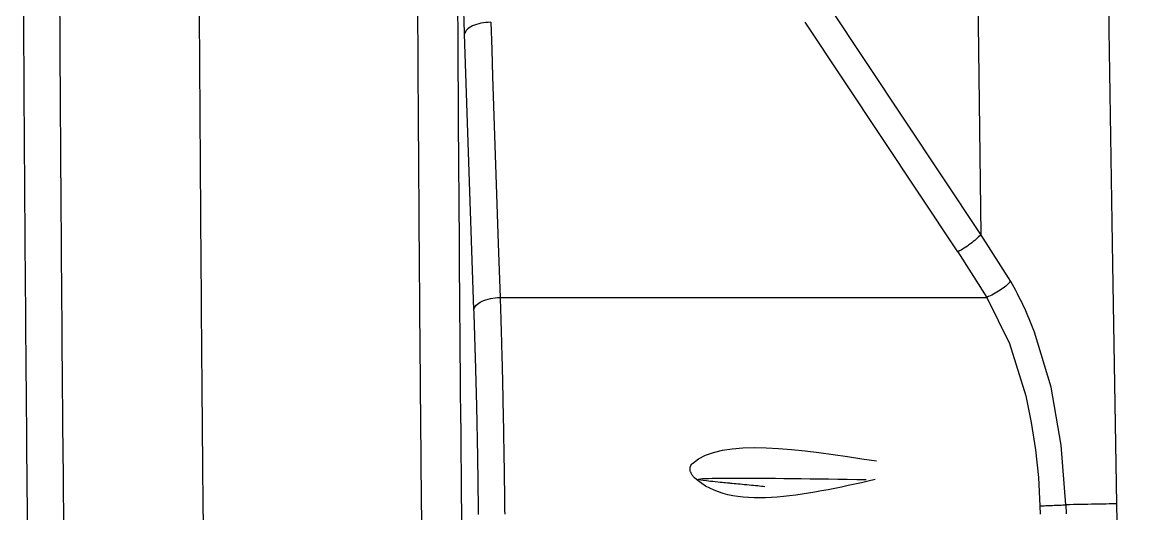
# Model space of a CAD drawing. Extents: x -51 to 27, y -13 to 136.
# Drawn here: x -50.66 to -44.68, y 35.6 to 38.26 of the extents above; entities that cross this region are included whole.
import ezdxf

# ---------------------------------------------------------------- set-up
doc = ezdxf.new("R2010")
doc.units = 0
doc.header["$MEASUREMENT"] = 0
doc.layers.add('GEOMETRY', color=2, linetype='Continuous', lineweight=25)

# ---------------------------------------------------------------- blocks, each defined once
blk = doc.blocks.new('2026 MONTERREY-BLOOM')
at = {"layer": 'GEOMETRY'}
for p, q in [((-38.0242, -45.5221), (-38.0363, -41.9032)), ((-33.1176, -45.4987), (-33.1473, -42.9666)), ((-33.8398, -44.4071), (-33.8094, -46.6038)), ((-33.8095, -46.6038), (-34.633, -45.3633)), ((-36.4539, -45.4567), (-36.4489, -45.6036)), ((-33.9343, -46.6974), (-34.7579, -45.4567)), ((-33.0987, -46.7657), (-33.1176, -45.4987)), ((-36.5447, -47.0087), (-36.5955, -45.5214)), ((-36.4489, -45.6036), (-36.444, -45.7505)), ((-36.444, -45.7505), (-36.4131, -46.6529)), ((-33.6491, -46.8578), (-33.8094, -46.6038)), ((-36.4131, -46.6529), (-36.4081, -46.7983)), ((-33.9343, -46.6974), (-33.7773, -46.9437)), ((-33.0767, -48.0585), (-33.0987, -46.7657)), ((-36.4081, -46.7983), (-36.4031, -46.9437)), ((-36.4031, -46.9437), (-33.7773, -46.9437)), ((-33.7773, -46.9438), (-33.6561, -47.1923)), ((-33.4311, -47.4281), (-33.5201, -47.1306)), ((-33.6561, -47.1923), (-33.5682, -47.4759)), ((-36.5295, -47.5317), (-36.5363, -47.2658)), ((-33.5682, -47.4759), (-33.538, -47.6195)), ((-33.3763, -47.7416), (-33.4311, -47.4281)), ((-36.5243, -47.8054), (-36.5295, -47.5317)), ((-33.538, -47.6195), (-33.5153, -47.7663)), ((-33.5153, -47.7663), (-33.4998, -47.9162)), ((-33.3517, -48.0636), (-33.3763, -47.7416)), ((-36.5206, -48.083), (-36.5243, -47.8054)), ((-33.4998, -47.9162), (-33.4914, -48.0692)), ((-36.5202, -48.1165), (-36.5206, -48.083)), ((-33.4914, -48.0692), (-33.4902, -48.1151)), ((-33.3517, -48.0636), (-33.3505, -48.1126)), ((-33.0095, -51.1972), (-33.0767, -48.0585))]:
    blk.add_line(p, q, dxfattribs=at)
for points, knots in [([(-38.4948, -60.0994), (-38.5184, -59.4389), (-38.5656, -58.1154), (-38.6212, -56.1316), (-38.6675, -54.1576), (-38.7, -52.4449), (-38.7228, -50.9979), (-38.7389, -49.8163), (-38.7521, -48.6613), (-38.7629, -47.5373), (-38.771, -46.5062), (-38.777, -45.5675), (-38.7813, -44.7205), (-38.7846, -43.9063), (-38.7869, -43.1273), (-38.7885, -42.3863), (-38.7894, -41.6977), (-38.7898, -41.0625), (-38.7899, -40.4814), (-38.7897, -39.9427), (-38.7895, -39.4486), (-38.7895, -39.1343), (-38.7894, -38.9849)], [0, 0, 0, 0, 0.093887, 0.18814, 0.281923, 0.374399, 0.431482, 0.487511, 0.542277, 0.595572, 0.647188, 0.688769, 0.728918, 0.767515, 0.804441, 0.839574, 0.872794, 0.902255, 0.929807, 0.955349, 0.978781, 1, 1, 1, 1]), ([(-35.991, -69.1173), (-36.0222, -68.8104), (-36.0862, -68.1814), (-36.1664, -67.2464), (-36.2391, -66.2939), (-36.3019, -65.3595), (-36.3551, -64.4754), (-36.3995, -63.6698), (-36.4378, -62.9223), (-36.4732, -62.1837), (-36.5053, -61.4644), (-36.5414, -60.6034), (-36.5805, -59.5877), (-36.6219, -58.3847), (-36.6556, -57.2895), (-36.6829, -56.3095), (-36.6993, -55.6676), (-36.7099, -55.2297), (-36.7153, -55.0012), (-36.7206, -54.7715), (-36.7258, -54.5406), (-36.7309, -54.3086), (-36.7438, -53.7089), (-36.7632, -52.7302), (-36.7863, -51.3611), (-36.8014, -50.2963), (-36.8108, -49.5467), (-36.8158, -49.1231), (-36.8205, -48.6964), (-36.825, -48.2666), (-36.8292, -47.8338), (-36.8331, -47.3979), (-36.8367, -46.9589), (-36.8415, -46.3229), (-36.8469, -45.483), (-36.8508, -44.6975), (-36.853, -44.1607), (-36.854, -43.88), (-36.855, -43.5976), (-36.8558, -43.3137), (-36.8566, -43.0281), (-36.8574, -42.6705), (-36.8582, -42.2339), (-36.8586, -41.8463), (-36.8589, -41.578), (-36.859, -41.4361), (-36.8591, -41.2926), (-36.8592, -41.1476), (-36.8592, -41.0011), (-36.8593, -40.825), (-36.8593, -40.6119), (-36.8593, -40.4277), (-36.8593, -40.3008), (-36.8593, -40.2385), (-36.8593, -40.1751), (-36.8593, -40.1104), (-36.8592, -40.0446), (-36.8592, -39.9776), (-36.8592, -39.8438), (-36.8591, -39.6585), (-36.8591, -39.4371), (-36.859, -39.2701), (-36.859, -39.151), (-36.859, -39.0732), (-36.859, -39.0207), (-36.859, -38.9941), (-36.859, -38.9849)], [0, 0, 0, 0, 0.0306877, 0.0628943, 0.0933568, 0.1257292, 0.1560542, 0.1814792, 0.2059861, 0.2305176, 0.2550459, 0.2776143, 0.3162513, 0.3561677, 0.397364, 0.4252549, 0.4537038, 0.4612469, 0.4688283, 0.476448, 0.484106, 0.4918022, 0.4995368, 0.5437766, 0.5891863, 0.6357661, 0.6497137, 0.6637629, 0.6779138, 0.6921663, 0.7065205, 0.7209763, 0.7355338, 0.750193, 0.7842502, 0.8190918, 0.8283467, 0.8376553, 0.8470177, 0.856434, 0.8659041, 0.8754279, 0.892015, 0.9093346, 0.9139918, 0.9186991, 0.9234568, 0.9282647, 0.9331228, 0.9380312, 0.9457875, 0.9543274, 0.9563521, 0.9584164, 0.9605202, 0.9626634, 0.9648461, 0.9670683, 0.96933, 0.9781591, 0.9855012, 0.9913563, 0.9947719, 0.997351, 0.9990937, 1, 1, 1, 1]), ([(-19.8033, -75.3764), (-20.5726, -75.3487), (-22.1071, -75.2936), (-24.4102, -75.1858), (-26.4521, -75.0692), (-28.236, -74.9394), (-29.4096, -74.8337), (-30.2308, -74.7488), (-30.6969, -74.6957), (-31.1616, -74.645), (-31.6218, -74.5543), (-32.0883, -74.4187), (-32.5518, -74.2366), (-33.0066, -74.006), (-33.4377, -73.7331), (-33.8408, -73.4206), (-34.2125, -73.0713), (-34.5493, -72.6882), (-34.8482, -72.2749), (-35.1066, -71.8351), (-35.3065, -71.4059), (-35.4568, -70.9961), (-35.566, -70.6114), (-35.6464, -70.2238), (-35.6951, -69.8245), (-35.7408, -69.4226), (-35.8384, -68.5165), (-35.959, -67.1829), (-36.0842, -65.4161), (-36.1971, -63.4626), (-36.3013, -61.258), (-36.3943, -58.796), (-36.4684, -56.328), (-36.5267, -53.8502), (-36.5772, -51.0384), (-36.6156, -47.8954), (-36.6375, -44.5611), (-36.6425, -42.225), (-36.643, -40.8865), (-36.6431, -40.4064), (-36.643, -39.9263), (-36.6428, -39.4525), (-36.6428, -39.1387), (-36.6427, -38.9849)], [0, 0, 0, 0, 0.0467709, 0.0932958, 0.1400933, 0.1710351, 0.2019709, 0.2116866, 0.2211975, 0.2304811, 0.2400742, 0.2496538, 0.2599664, 0.2702825, 0.2805986, 0.2909143, 0.3012298, 0.311545, 0.3218607, 0.3321766, 0.3424925, 0.3505825, 0.3586781, 0.3667695, 0.3746051, 0.3831066, 0.3913525, 0.429977, 0.4644608, 0.4989699, 0.5488683, 0.598565, 0.6486664, 0.6988989, 0.7491594, 0.8195402, 0.8898842, 0.9517621, 0.9614858, 0.9712096, 0.9809334, 0.9906576, 1, 1, 1, 1]), ([(-38.9717, -45.6742), (-38.9737, -45.2955), (-38.9779, -44.5379), (-38.9803, -43.7804), (-38.9816, -43.4016)], [0, 0, 0, 0, 0.499967, 1, 1, 1, 1]), ([(-36.5953, -45.5214), (-36.5965, -45.4822), (-36.5987, -45.415), (-36.6011, -45.337), (-36.6023, -45.2971), (-36.6026, -45.2843), (-36.6028, -45.2794), (-36.6031, -45.2679), (-36.6042, -45.2289), (-36.6063, -45.1517), (-36.6081, -45.0818), (-36.6092, -45.0409)], [0, 0, 0, 0, 0.250081, 0.428069, 0.491961, 0.5, 0.508008, 0.522654, 0.571861, 0.749919, 1, 1, 1, 1]), ([(-37.9227, -53.6903), (-37.9326, -53.1768), (-37.9526, -52.1343), (-37.9767, -50.5472), (-37.9969, -48.9135), (-38.0132, -47.2334), (-38.0205, -46.0977), (-38.0242, -45.5221)], [0, 0, 0, 0, 0.188621, 0.38293, 0.582928, 0.788618, 1, 1, 1, 1]), ([(-38.9357, -49.6788), (-38.943, -49.0367), (-38.9582, -47.7019), (-38.9671, -46.367), (-38.9717, -45.6742)], [0, 0, 0, 0, 0.481027, 1, 1, 1, 1]), ([(-33.6491, -46.8578), (-33.6575, -46.8659), (-33.6743, -46.8821), (-33.7061, -46.9053), (-33.7408, -46.9266), (-33.7651, -46.938), (-33.7773, -46.9437)], [0, 0, 0, 0, 0.249995, 0.5, 0.749995, 1, 1, 1, 1]), ([(-33.5201, -47.1306), (-33.539, -47.0832), (-33.5767, -46.9885), (-33.6249, -46.9014), (-33.6491, -46.8578)], [0, 0, 0, 0, 0.499479, 1, 1, 1, 1]), ([(-36.4031, -46.9438), (-36.4019, -46.9808), (-36.3999, -47.0482), (-36.3972, -47.1415), (-36.3948, -47.2293), (-36.3925, -47.3183), (-36.3903, -47.4152), (-36.3878, -47.5333), (-36.3853, -47.6654), (-36.3828, -47.8115), (-36.3806, -47.9589), (-36.3794, -48.0602), (-36.3787, -48.1151)], [0, 0, 0, 0, 0.101781, 0.185165, 0.25015, 0.334051, 0.417379, 0.500136, 0.635005, 0.750069, 0.864479, 1, 1, 1, 1]), ([(-36.5363, -47.2658), (-36.5369, -47.244), (-36.538, -47.2058), (-36.5393, -47.1639), (-36.5399, -47.1427), (-36.5401, -47.1374), (-36.5402, -47.1361), (-36.5402, -47.1358), (-36.5402, -47.1357), (-36.5402, -47.1357), (-36.5402, -47.1356), (-36.5402, -47.1356), (-36.5402, -47.1356), (-36.5402, -47.1356), (-36.5402, -47.1356), (-36.5402, -47.1355), (-36.5402, -47.1352), (-36.5402, -47.1339), (-36.5404, -47.1286), (-36.5411, -47.1076), (-36.5424, -47.0665), (-36.5437, -47.0297), (-36.5444, -47.0087)], [0, 0, 0, 0, 0.2500744, 0.4372271, 0.484163, 0.495969, 0.4989564, 0.4997212, 0.4999213, 0.4999917, 0.5, 0.5000027, 0.5000073, 0.5000221, 0.5000746, 0.5002709, 0.5010281, 0.504002, 0.5157867, 0.5627045, 0.7499256, 1, 1, 1, 1]), ([(-34.381, -47.9279), (-34.7699, -48.0149), (-35.1673, -48.1038), (-35.3655, -47.9072), (-35.3732, -47.8942), (-35.3769, -47.8834), (-35.3781, -47.8787), (-35.3785, -47.8762), (-35.3787, -47.8743), (-35.3788, -47.8723), (-35.3789, -47.8694), (-35.3785, -47.863), (-35.3747, -47.8483), (-35.2219, -47.6962), (-34.7922, -47.7622), (-34.3734, -47.8266)], [0, 0, 0, 0, 0.487156, 0.497763, 0.503539, 0.505064, 0.505626, 0.505887, 0.50615, 0.506431, 0.50675, 0.507569, 0.510332, 0.522699, 1, 1, 1, 1]), ([(-34.9747, -47.9658), (-34.9877, -47.9646), (-35.0152, -47.962), (-35.0607, -47.9576), (-35.1067, -47.9531), (-35.1459, -47.9493), (-35.1819, -47.9458), (-35.2202, -47.942), (-35.5584, -47.9105), (-34.9762, -47.9189), (-34.428, -47.9269)], [0, 0, 0, 0, 0.035147, 0.074668, 0.116596, 0.153761, 0.175765, 0.209761, 0.255955, 1, 1, 1, 1]), ([(-33.4914, -48.0692), (-33.4809, -48.0688), (-33.4579, -48.0681), (-33.4218, -48.0668), (-33.3829, -48.0652), (-33.3626, -48.0642), (-33.3517, -48.0636)], [0, 0, 0, 0, 0.191493, 0.422047, 0.691581, 1, 1, 1, 1]), ([(-33.0767, -48.0585), (-33.1137, -48.0592), (-33.1876, -48.0606), (-33.297, -48.0626), (-33.3517, -48.0636)], [0, 0, 0, 0, 0.499638, 1, 1, 1, 1])]:
    blk.add_open_spline(points, degree=3, knots=knots, dxfattribs=at)
for points in [[(-36.4539, -45.4567), (-36.4719, -45.4581), (-36.508, -45.4609), (-36.554, -45.476), (-36.587, -45.497), (-36.5927, -45.5133), (-36.5955, -45.5214)], [(-33.8095, -46.6038), (-33.8181, -46.6124), (-33.8352, -46.6297), (-33.8662, -46.6547), (-33.8995, -46.6779), (-33.9227, -46.6909), (-33.9343, -46.6974)], [(-36.5447, -47.0087), (-36.5419, -47.0005), (-36.5362, -46.9842), (-36.5032, -46.9631), (-36.4572, -46.9479), (-36.4211, -46.9451), (-36.4031, -46.9437)]]:
    blk.add_open_spline(points, degree=3, dxfattribs=at)

msp = doc.modelspace()

# ---------------------------------------------------------------- block references
msp.add_blockref('2026 MONTERREY-BLOOM', (-11.682, 83.7145))

doc.saveas('drawing.dxf')
